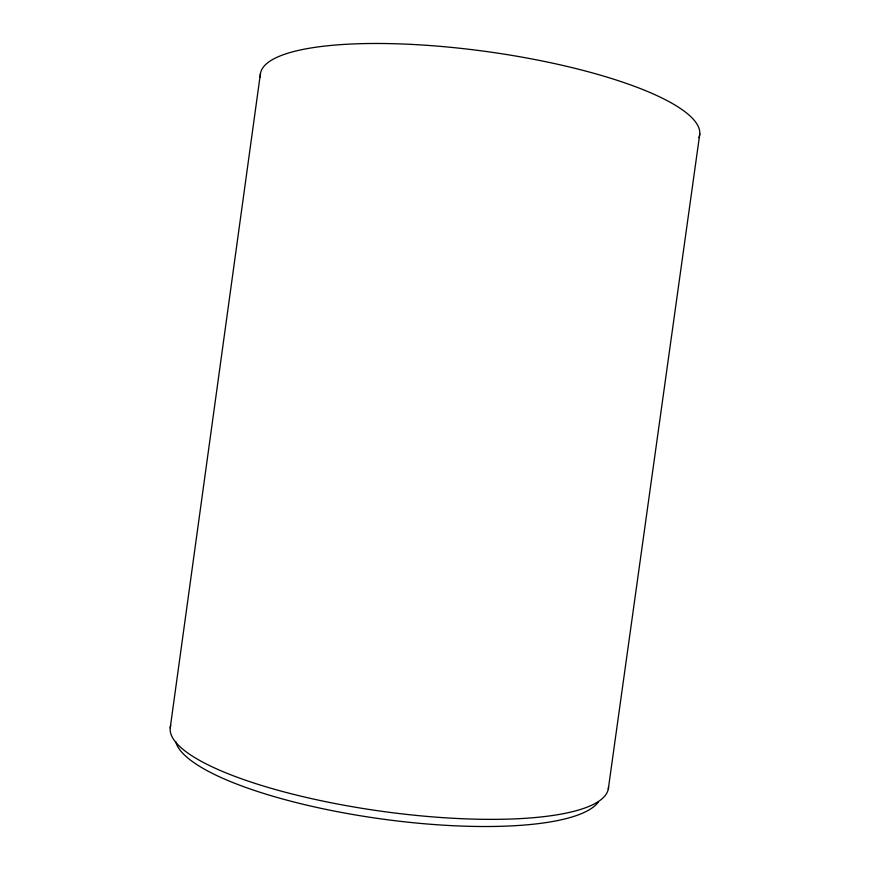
<?xml version="1.0" encoding="UTF-8"?>
<svg xmlns="http://www.w3.org/2000/svg" width="870" height="870" viewBox="0 0 870 870"><rect width="100%" height="100%" fill="white"/><g stroke="black" fill="none" stroke-linecap="round" stroke-linejoin="round"><path stroke-width="1.3" d="M170.226 727.853L260.445 73.558M608.271 789.221L699.774 133.947M608.554 786.687A221.176 53.929 7.9 0 1 380.788 811.155A221.176 53.929 7.9 0 1 170.748 725.362M598.473 801.825A214.955 53.679 7.9 0 1 377.83 818.431A214.955 53.679 7.9 0 1 175.686 741.61M260.38 77.332A221.752 53.211 7.9 0 1 486.199 51.493A221.752 53.211 7.9 0 1 698.969 137.623"/></g></svg>
